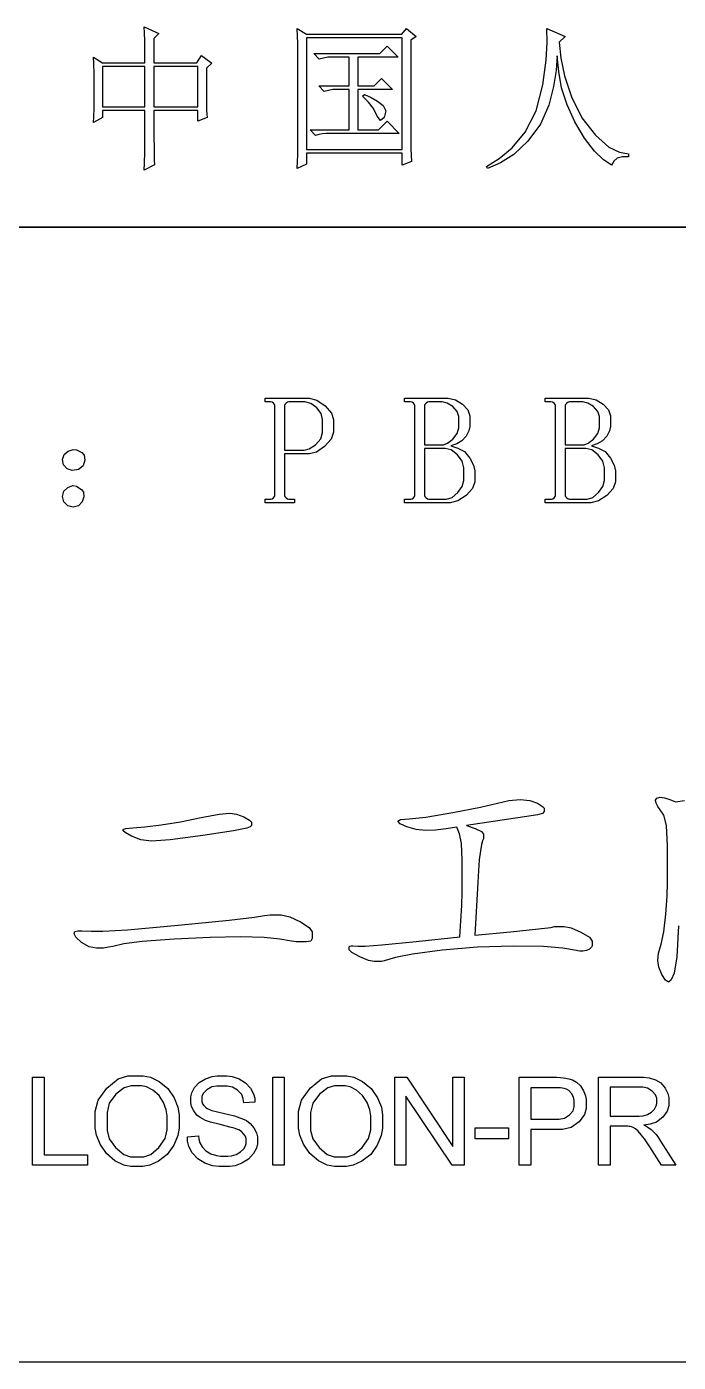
# Model space of a CAD drawing. Header units: millimetres. Extents: x 3916 to 6020, y 1867 to 2649.
# Drawn here: x 5247.83 to 5256.72, y 2363.48 to 2381.72 of the extents above; entities that cross this region are included whole.
import ezdxf

# ---------------------------------------------------------------- set-up
doc = ezdxf.new("R2010")
doc.units = ezdxf.units.MM

# ---------------------------------------------------------------- blocks, each defined once
blk = doc.blocks.new('EWAURWU')
for p, q in [((89.895, 207.875), (25.895, 207.875)), ((89.895, 192.375), (25.895, 192.375))]:
    blk.add_line(p, q)
at = {"lineweight": -3}
for p, q in [((25.895, 207.875), (89.895, 207.875)), ((89.895, 192.375), (25.895, 192.375))]:
    blk.add_line(p, q, dxfattribs=at)
for points in [[(41.652, 210.118), (41.652, 210.281), (41.651, 210.423), (41.648, 210.526), (41.644, 210.61), (41.844, 210.518), (41.777, 210.451), (41.777, 210.118), (42.361, 210.118), (42.427, 210.218), (42.569, 210.11), (42.494, 210.043), (42.494, 209.56), (42.494, 209.514), (42.495, 209.467), (42.498, 209.418), (42.502, 209.368), (42.377, 209.318), (42.377, 209.468), (41.777, 209.468), (41.777, 209.151), (41.778, 208.9), (41.781, 208.781), (41.786, 208.726), (41.644, 208.651), (41.648, 208.747), (41.651, 208.897), (41.652, 209.156), (41.652, 209.468), (41.077, 209.468), (41.077, 209.368), (40.952, 209.301), (40.956, 209.376), (40.96, 209.504), (40.961, 209.735), (40.96, 209.969), (40.956, 210.106), (40.952, 210.193), (41.077, 210.118), (41.652, 210.118)], [(43.734, 208.676), (43.738, 208.768), (43.741, 208.859), (43.742, 208.947), (43.742, 209.035), (43.742, 210.218), (43.742, 210.297), (43.741, 210.383), (43.738, 210.481), (43.734, 210.585), (43.859, 210.51), (45.159, 210.51), (45.226, 210.585), (45.359, 210.476), (45.284, 210.426), (45.284, 209.11), (45.284, 209.026), (45.285, 208.942), (45.288, 208.856), (45.292, 208.768), (45.167, 208.718), (45.167, 208.885), (43.859, 208.885), (43.859, 208.735), (43.734, 208.676)], [(43.859, 210.46), (43.859, 208.935), (45.167, 208.935), (45.167, 210.46), (43.859, 210.46)], [(47.141, 210.585), (47.391, 210.476), (47.307, 210.401), (47.332, 210.181), (47.381, 209.938), (47.478, 209.651), (47.62, 209.367), (47.803, 209.131), (47.988, 208.966), (48.132, 208.897), (48.257, 208.876), (48.257, 208.835), (48.174, 208.831), (48.103, 208.814), (48.057, 208.772), (48.024, 208.718), (47.911, 208.797), (47.791, 208.91), (47.653, 209.089), (47.521, 209.309), (47.416, 209.543), (47.342, 209.777), (47.303, 209.997), (47.282, 210.21), (47.266, 210.01), (47.232, 209.792), (47.166, 209.539), (47.053, 209.281), (46.882, 209.047), (46.689, 208.863), (46.507, 208.751), (46.332, 208.676), (46.316, 208.701), (46.491, 208.81), (46.667, 208.955), (46.845, 209.172), (46.995, 209.46), (47.086, 209.814), (47.132, 210.152), (47.145, 210.393), (47.141, 210.585)], [(43.959, 210.243), (44.859, 210.243), (44.959, 210.343), (45.109, 210.193), (44.559, 210.193), (44.559, 209.801), (44.784, 209.801), (44.884, 209.901), (45.034, 209.751), (44.559, 209.751), (44.559, 209.201), (44.842, 209.201), (44.959, 209.318), (45.126, 209.151), (44.184, 209.151), (44.13, 209.151), (44.078, 209.148), (44.03, 209.139), (43.984, 209.126), (43.909, 209.201), (44.442, 209.201), (44.442, 209.751), (44.217, 209.751), (44.101, 209.726), (44.026, 209.801), (44.442, 209.801), (44.442, 210.193), (44.151, 210.193), (44.034, 210.168), (43.959, 210.243)], [(41.077, 210.068), (41.077, 209.518), (41.652, 209.518), (41.652, 210.068), (41.077, 210.068)], [(41.777, 210.068), (41.777, 209.518), (42.377, 209.518), (42.377, 210.068), (41.777, 210.068)], [(44.651, 209.685), (44.742, 209.643), (44.829, 209.595), (44.905, 209.535), (44.944, 209.461), (44.921, 209.372), (44.87, 209.329), (44.826, 209.389), (44.775, 209.493), (44.705, 209.581), (44.626, 209.66), (44.651, 209.685)], [(43.561, 204.778), (43.561, 204.228), (43.561, 204.211), (43.566, 204.195), (43.581, 204.178), (43.601, 204.165), (43.619, 204.161), (43.636, 204.161), (43.694, 204.161), (43.694, 204.111), (43.294, 204.111), (43.294, 204.161), (43.352, 204.161), (43.373, 204.161), (43.393, 204.165), (43.411, 204.178), (43.423, 204.195), (43.427, 204.211), (43.427, 204.228), (43.427, 205.42), (43.427, 205.436), (43.423, 205.453), (43.409, 205.47), (43.391, 205.482), (43.369, 205.486), (43.347, 205.486), (43.294, 205.486), (43.294, 205.536), (43.79, 205.536), (43.895, 205.536), (44.002, 205.51), (44.114, 205.432), (44.199, 205.334), (44.227, 205.249), (44.227, 205.17), (44.227, 205.074), (44.197, 204.977), (44.106, 204.878), (43.995, 204.803), (43.902, 204.778), (43.819, 204.778), (43.561, 204.778)], [(45.197, 204.111), (45.197, 204.161), (45.264, 204.161), (45.285, 204.161), (45.304, 204.165), (45.322, 204.178), (45.335, 204.195), (45.339, 204.211), (45.339, 204.228), (45.339, 205.42), (45.339, 205.436), (45.334, 205.453), (45.32, 205.47), (45.3, 205.482), (45.277, 205.486), (45.254, 205.486), (45.197, 205.486), (45.197, 205.536), (45.69, 205.536), (45.792, 205.536), (45.892, 205.516), (45.991, 205.457), (46.064, 205.377), (46.089, 205.295), (46.089, 205.211), (46.089, 205.153), (46.076, 205.09), (46.039, 205.02), (45.982, 204.956), (45.91, 204.915), (45.831, 204.886), (45.926, 204.857), (46.015, 204.808), (46.089, 204.72), (46.139, 204.622), (46.156, 204.545), (46.156, 204.478), (46.156, 204.395), (46.126, 204.307), (46.039, 204.211), (45.926, 204.136), (45.822, 204.111), (45.722, 204.111), (45.197, 204.111)], [(47.117, 204.111), (47.117, 204.161), (47.184, 204.161), (47.205, 204.161), (47.224, 204.165), (47.242, 204.178), (47.255, 204.195), (47.259, 204.211), (47.259, 204.228), (47.259, 205.42), (47.259, 205.436), (47.254, 205.453), (47.24, 205.47), (47.22, 205.482), (47.197, 205.486), (47.174, 205.486), (47.117, 205.486), (47.117, 205.536), (47.61, 205.536), (47.712, 205.536), (47.812, 205.516), (47.911, 205.457), (47.984, 205.377), (48.009, 205.295), (48.009, 205.211), (48.009, 205.153), (47.996, 205.09), (47.959, 205.02), (47.902, 204.956), (47.83, 204.915), (47.751, 204.886), (47.846, 204.857), (47.935, 204.808), (48.009, 204.72), (48.059, 204.622), (48.076, 204.545), (48.076, 204.478), (48.076, 204.395), (48.046, 204.307), (47.959, 204.211), (47.846, 204.136), (47.742, 204.111), (47.642, 204.111), (47.117, 204.111)], [(43.766, 204.828), (43.827, 204.828), (43.897, 204.847), (43.983, 204.903), (44.054, 204.982), (44.077, 205.07), (44.077, 205.161), (44.077, 205.245), (44.058, 205.327), (43.999, 205.407), (43.919, 205.466), (43.835, 205.486), (43.749, 205.486), (43.634, 205.486), (43.618, 205.486), (43.601, 205.482), (43.581, 205.47), (43.566, 205.453), (43.561, 205.436), (43.561, 205.42), (43.561, 204.828), (43.766, 204.828)], [(45.939, 205.211), (45.939, 205.286), (45.918, 205.358), (45.857, 205.424), (45.779, 205.471), (45.71, 205.486), (45.644, 205.486), (45.546, 205.486), (45.529, 205.486), (45.512, 205.482), (45.493, 205.47), (45.477, 205.453), (45.472, 205.436), (45.472, 205.42), (45.472, 204.903), (45.685, 204.903), (45.73, 204.903), (45.784, 204.922), (45.857, 204.978), (45.918, 205.054), (45.939, 205.132), (45.939, 205.211)], [(47.859, 205.211), (47.859, 205.286), (47.838, 205.358), (47.777, 205.424), (47.699, 205.471), (47.63, 205.486), (47.564, 205.486), (47.466, 205.486), (47.449, 205.486), (47.432, 205.482), (47.413, 205.47), (47.397, 205.453), (47.392, 205.436), (47.392, 205.42), (47.392, 204.903), (47.605, 204.903), (47.65, 204.903), (47.704, 204.922), (47.777, 204.978), (47.838, 205.054), (47.859, 205.132), (47.859, 205.211)], [(40.757, 204.815), (40.795, 204.797), (40.823, 204.761), (40.832, 204.69), (40.81, 204.615), (40.745, 204.565), (40.662, 204.549), (40.591, 204.574), (40.542, 204.628), (40.528, 204.699), (40.55, 204.768), (40.607, 204.815), (40.673, 204.839), (40.72, 204.834), (40.757, 204.815)], [(45.701, 204.161), (45.773, 204.161), (45.847, 204.183), (45.925, 204.249), (45.985, 204.334), (46.006, 204.415), (46.006, 204.495), (46.006, 204.586), (45.984, 204.677), (45.921, 204.765), (45.836, 204.831), (45.752, 204.853), (45.667, 204.853), (45.472, 204.853), (45.472, 204.228), (45.472, 204.211), (45.477, 204.195), (45.493, 204.178), (45.513, 204.165), (45.531, 204.161), (45.548, 204.161), (45.701, 204.161)], [(47.621, 204.161), (47.693, 204.161), (47.767, 204.183), (47.845, 204.249), (47.905, 204.334), (47.926, 204.415), (47.926, 204.495), (47.926, 204.586), (47.904, 204.677), (47.841, 204.765), (47.756, 204.831), (47.672, 204.853), (47.587, 204.853), (47.392, 204.853), (47.392, 204.228), (47.392, 204.211), (47.397, 204.195), (47.413, 204.178), (47.433, 204.165), (47.451, 204.161), (47.468, 204.161), (47.621, 204.161)], [(40.753, 204.315), (40.788, 204.293), (40.814, 204.256), (40.82, 204.19), (40.799, 204.121), (40.745, 204.07), (40.674, 204.049), (40.603, 204.07), (40.549, 204.122), (40.528, 204.195), (40.545, 204.268), (40.603, 204.32), (40.671, 204.345), (40.718, 204.338), (40.753, 204.315)], [(48.895, 200.029), (49.02, 200.044)], [(48.94, 198.332), (48.916, 197.911), (48.88, 197.688), (48.84, 197.596), (48.802, 197.565), (48.761, 197.591), (48.711, 197.669), (48.67, 197.77), (48.656, 197.862), (48.667, 197.962), (48.7, 198.084), (48.738, 198.252), (48.766, 198.492), (48.783, 198.738), (48.789, 198.926), (48.789, 199.085), (48.789, 199.428), (48.776, 199.704), (48.74, 199.845), (48.69, 199.919), (48.658, 199.964), (48.634, 200.008), (48.626, 200.049), (48.64, 200.079), (48.685, 200.089), (48.748, 200.082), (48.819, 200.059), (48.895, 200.029)], [(46.157, 198.205), (46.646, 198.253), (47.028, 198.292), (47.195, 198.313), (47.247, 198.323), (47.281, 198.327), (47.305, 198.327), (47.379, 198.327), (47.473, 198.307), (47.607, 198.247), (47.722, 198.177), (47.76, 198.126), (47.76, 198.084), (47.76, 198.063), (47.751, 198.041), (47.722, 198.016), (47.681, 197.996), (47.633, 197.989), (47.59, 197.99), (47.563, 197.993), (47.544, 197.997), (47.357, 198.027), (47.094, 198.05), (46.682, 198.058), (46.195, 198.043), (45.71, 198.001), (45.308, 197.947), (45.073, 197.9), (44.921, 197.857), (44.902, 197.851), (44.882, 197.847), (44.861, 197.845), (44.838, 197.845), (44.783, 197.845), (44.706, 197.862), (44.586, 197.912), (44.479, 197.968), (44.444, 198.005), (44.444, 198.031), (44.444, 198.046), (44.45, 198.058), (44.468, 198.061), (44.493, 198.061), (44.561, 198.058), (44.662, 198.058), (44.886, 198.073), (45.357, 198.12), (45.952, 198.183), (45.967, 198.403), (45.979, 198.611), (45.983, 198.795), (45.983, 198.967), (45.983, 199.235), (45.974, 199.457), (45.948, 199.591), (45.914, 199.68), (45.765, 199.657), (45.62, 199.64), (45.484, 199.634), (45.355, 199.647), (45.23, 199.684), (45.138, 199.728), (45.107, 199.761), (45.145, 199.784), (45.26, 199.794), (45.487, 199.817), (45.859, 199.879), (46.234, 199.952), (46.466, 200.01), (46.624, 200.047), (46.775, 200.059), (46.908, 200.046), (47.014, 200.008), (47.082, 199.965), (47.104, 199.94), (47.104, 199.922), (47.104, 199.894), (47.082, 199.869), (47.015, 199.85), (46.926, 199.835), (46.043, 199.703), (46.161, 199.663), (46.249, 199.623), (46.278, 199.585), (46.278, 199.547), (46.278, 199.538), (46.274, 199.523), (46.263, 199.496), (46.248, 199.445), (46.233, 199.358), (46.219, 199.237), (46.208, 199.089), (46.199, 198.926), (46.157, 198.205)], [(43.108, 199.725), (43.108, 199.706), (43.092, 199.687), (43.044, 199.667), (42.861, 199.632), (42.443, 199.568), (42, 199.51), (41.745, 199.49), (41.596, 199.507), (41.471, 199.557), (41.385, 199.609), (41.357, 199.632), (41.357, 199.642), (41.357, 199.651), (41.39, 199.661), (41.49, 199.67), (41.653, 199.686), (41.876, 199.714), (42.14, 199.755), (42.424, 199.811), (42.667, 199.858), (42.811, 199.873), (42.906, 199.86), (43.006, 199.822), (43.082, 199.778), (43.108, 199.748), (43.108, 199.725)], [(43.415, 198.482), (43.516, 198.482), (43.631, 198.459), (43.777, 198.389), (43.898, 198.309), (43.938, 198.253), (43.938, 198.209), (43.938, 198.162), (43.918, 198.126), (43.857, 198.114), (43.775, 198.114), (43.749, 198.114), (43.72, 198.116), (43.688, 198.12), (43.654, 198.126), (43.497, 198.154), (43.284, 198.176), (42.96, 198.183), (42.543, 198.175), (42.051, 198.152), (41.615, 198.121), (41.368, 198.088), (41.217, 198.054), (41.158, 198.041), (41.088, 198.031), (40.995, 198.027), (40.891, 198.047), (40.788, 198.107), (40.712, 198.177), (40.686, 198.226), (40.699, 198.256), (40.739, 198.266), (40.792, 198.266), (40.925, 198.259), (41.08, 198.259), (41.415, 198.279), (42.109, 198.342), (42.806, 198.412), (43.15, 198.454), (43.287, 198.475), (43.366, 198.482), (43.415, 198.482)], [(40.12, 195.066), (40.12, 196.266), (40.279, 196.266), (40.279, 195.208), (40.87, 195.208), (40.87, 195.066), (40.12, 195.066)], [(40.974, 195.65), (40.974, 195.8), (41.014, 195.954), (41.135, 196.118), (41.287, 196.245), (41.422, 196.287), (41.549, 196.287), (41.632, 196.287), (41.728, 196.267), (41.848, 196.207), (41.966, 196.112), (42.052, 195.986), (42.104, 195.857), (42.122, 195.754), (42.122, 195.664), (42.122, 195.573), (42.103, 195.469), (42.048, 195.338), (41.959, 195.211), (41.839, 195.12), (41.719, 195.064), (41.626, 195.046), (41.548, 195.046), (41.463, 195.046), (41.366, 195.066), (41.245, 195.127), (41.128, 195.224), (41.043, 195.351), (40.991, 195.477), (40.974, 195.571), (40.974, 195.65)], [(42.235, 195.452), (42.385, 195.465), (42.39, 195.419), (42.404, 195.371), (42.434, 195.317), (42.484, 195.264), (42.555, 195.223), (42.63, 195.196), (42.688, 195.187), (42.74, 195.187), (42.785, 195.187), (42.837, 195.194), (42.9, 195.214), (42.961, 195.247), (43.004, 195.289), (43.029, 195.331), (43.038, 195.364), (43.038, 195.392), (43.038, 195.42), (43.03, 195.451), (43.005, 195.49), (42.971, 195.525), (42.935, 195.547), (42.897, 195.561), (42.873, 195.57), (42.813, 195.587), (42.682, 195.62), (42.55, 195.654), (42.483, 195.677), (42.45, 195.695), (42.407, 195.717), (42.364, 195.751), (42.322, 195.806), (42.29, 195.867), (42.28, 195.915), (42.28, 195.956), (42.28, 196.001), (42.293, 196.055), (42.331, 196.126), (42.395, 196.195), (42.482, 196.246), (42.572, 196.277), (42.642, 196.287), (42.703, 196.287), (42.77, 196.287), (42.846, 196.276), (42.939, 196.244), (43.029, 196.191), (43.096, 196.117), (43.138, 196.042), (43.153, 195.981), (43.155, 195.928), (43.003, 195.916), (42.997, 195.973), (42.975, 196.031), (42.92, 196.089), (42.849, 196.132), (42.779, 196.147), (42.71, 196.147), (42.637, 196.147), (42.566, 196.134), (42.499, 196.094), (42.449, 196.045), (42.432, 196.004), (42.432, 195.967), (42.432, 195.934), (42.438, 195.905), (42.456, 195.881), (42.479, 195.86), (42.502, 195.839), (42.568, 195.813), (42.72, 195.774), (42.875, 195.738), (42.95, 195.714), (42.986, 195.698), (43.039, 195.674), (43.09, 195.637), (43.141, 195.576), (43.178, 195.508), (43.191, 195.453), (43.191, 195.405), (43.191, 195.357), (43.177, 195.3), (43.136, 195.224), (43.069, 195.149), (42.978, 195.093), (42.885, 195.057), (42.811, 195.046), (42.747, 195.046), (42.665, 195.046), (42.577, 195.058), (42.474, 195.093), (42.375, 195.153), (42.301, 195.236), (42.253, 195.323), (42.237, 195.392), (42.235, 195.452)], [(43.398, 195.066), (43.398, 196.266), (43.557, 196.266), (43.557, 195.066), (43.398, 195.066)], [(43.751, 195.65), (43.751, 195.8), (43.792, 195.954), (43.912, 196.118), (44.064, 196.245), (44.199, 196.287), (44.326, 196.287), (44.409, 196.287), (44.505, 196.267), (44.626, 196.207), (44.743, 196.112), (44.829, 195.986), (44.882, 195.857), (44.899, 195.754), (44.899, 195.664), (44.899, 195.573), (44.881, 195.469), (44.826, 195.338), (44.737, 195.211), (44.617, 195.12), (44.496, 195.064), (44.404, 195.046), (44.325, 195.046), (44.241, 195.046), (44.144, 195.066), (44.022, 195.127), (43.905, 195.224), (43.82, 195.351), (43.769, 195.477), (43.751, 195.571), (43.751, 195.65)], [(45.065, 195.066), (45.065, 196.266), (45.228, 196.266), (45.859, 195.323), (45.859, 196.266), (46.011, 196.266), (46.011, 195.066), (45.849, 195.066), (45.217, 196.008), (45.217, 195.066), (45.065, 195.066)], [(46.761, 195.066), (46.761, 196.266), (47.214, 196.266), (47.274, 196.266), (47.327, 196.264), (47.365, 196.26), (47.397, 196.254), (47.441, 196.247), (47.489, 196.231), (47.545, 196.198), (47.599, 196.149), (47.641, 196.082), (47.669, 196.015), (47.678, 195.963), (47.678, 195.919), (47.678, 195.842), (47.653, 195.758), (47.58, 195.659), (47.475, 195.58), (47.355, 195.553), (47.228, 195.553), (46.92, 195.553), (46.92, 195.066), (46.761, 195.066)], [(47.846, 195.066), (47.846, 196.266), (48.378, 196.266), (48.458, 196.266), (48.539, 196.258), (48.622, 196.233), (48.697, 196.189), (48.755, 196.119), (48.793, 196.045), (48.805, 195.988), (48.805, 195.938), (48.805, 195.875), (48.784, 195.805), (48.722, 195.723), (48.639, 195.654), (48.553, 195.624), (48.467, 195.612), (48.499, 195.597), (48.526, 195.582), (48.546, 195.567), (48.563, 195.552), (48.598, 195.52), (48.631, 195.484), (48.663, 195.44), (48.694, 195.392), (48.902, 195.066), (48.704, 195.066), (48.545, 195.315), (48.51, 195.369), (48.473, 195.424), (48.43, 195.481), (48.388, 195.53), (48.35, 195.561), (48.318, 195.58), (48.296, 195.589), (48.277, 195.593), (48.264, 195.596), (48.246, 195.598), (48.219, 195.599), (48.189, 195.599), (48.005, 195.599), (48.005, 195.066), (47.846, 195.066)], [(41.138, 195.648), (41.138, 195.54), (41.167, 195.427), (41.254, 195.307), (41.364, 195.213), (41.459, 195.182), (41.547, 195.182), (41.637, 195.182), (41.733, 195.213), (41.842, 195.308), (41.929, 195.431), (41.958, 195.55), (41.958, 195.665), (41.958, 195.739), (41.946, 195.821), (41.909, 195.921), (41.848, 196.018), (41.764, 196.09), (41.677, 196.135), (41.609, 196.151), (41.55, 196.151), (41.465, 196.151), (41.372, 196.122), (41.259, 196.035), (41.168, 195.914), (41.138, 195.784), (41.138, 195.648)], [(43.915, 195.648), (43.915, 195.54), (43.944, 195.427), (44.032, 195.307), (44.141, 195.213), (44.237, 195.182), (44.325, 195.182), (44.414, 195.182), (44.51, 195.213), (44.62, 195.308), (44.707, 195.431), (44.736, 195.55), (44.736, 195.665), (44.736, 195.739), (44.723, 195.821), (44.686, 195.921), (44.625, 196.018), (44.541, 196.09), (44.455, 196.135), (44.386, 196.151), (44.327, 196.151), (44.243, 196.151), (44.149, 196.122), (44.037, 196.035), (43.946, 195.914), (43.915, 195.784), (43.915, 195.648)], [(46.92, 195.695), (47.231, 195.695), (47.308, 195.695), (47.382, 195.709), (47.449, 195.752), (47.498, 195.808), (47.514, 195.862), (47.514, 195.914), (47.514, 195.951), (47.504, 195.993), (47.476, 196.043), (47.44, 196.085), (47.407, 196.105), (47.376, 196.113), (47.356, 196.119), (47.327, 196.123), (47.281, 196.124), (47.227, 196.124), (46.92, 196.124), (46.92, 195.695)], [(48.005, 195.736), (48.346, 195.736), (48.4, 195.736), (48.456, 195.742), (48.516, 195.759), (48.57, 195.788), (48.609, 195.831), (48.633, 195.875), (48.641, 195.909), (48.641, 195.938), (48.641, 195.981), (48.626, 196.027), (48.58, 196.078), (48.517, 196.119), (48.451, 196.133), (48.384, 196.133), (48.005, 196.133), (48.005, 195.736)], [(46.163, 195.426), (46.163, 195.574), (46.617, 195.574), (46.617, 195.426), (46.163, 195.426)]]:
    blk.add_lwpolyline(points)

msp = doc.modelspace()

# ---------------------------------------------------------------- block references
msp.add_blockref('EWAURWU', (5207.785, 2171.109))

doc.saveas('drawing.dxf')
